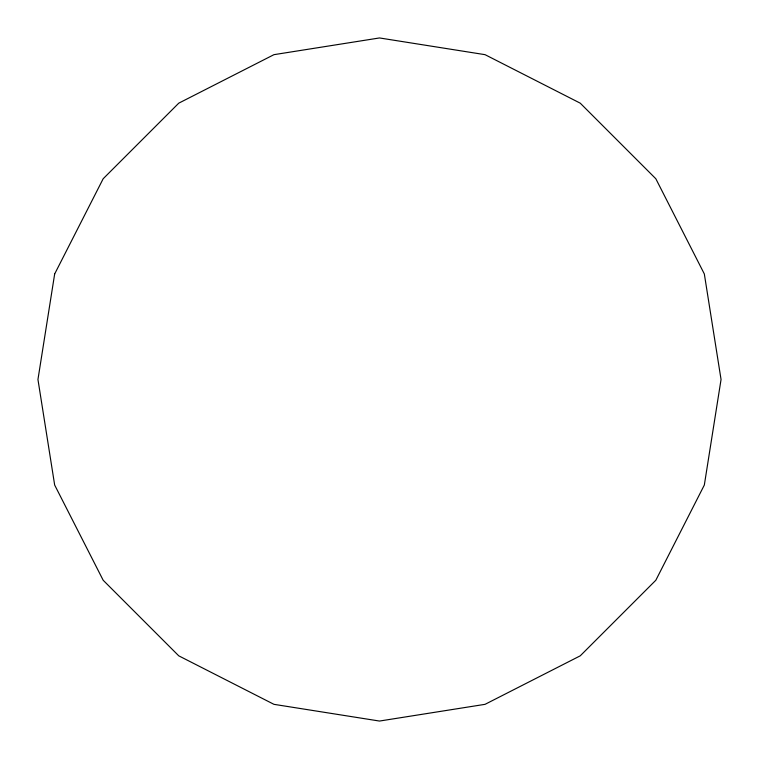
<?xml version="1.0" encoding="UTF-8"?>
<svg xmlns="http://www.w3.org/2000/svg" width="759" height="759" viewBox="0 0 759 759"><rect width="100%" height="100%" fill="white"/><g stroke="black" fill="none" stroke-linecap="round" stroke-linejoin="round"><path stroke-width="1.14" d="M54.667 273.961L37.95 379.5L54.667 485.039L103.177 580.255L178.744 655.823L273.952 704.333L379.5 721.05L485.048 704.333L580.255 655.823L655.823 580.255L704.333 485.039L721.05 379.5L704.333 273.961L655.823 178.744L580.255 103.177L485.048 54.667L379.5 37.95L273.952 54.667L178.744 103.177L103.177 178.744L54.667 273.961"/></g></svg>
